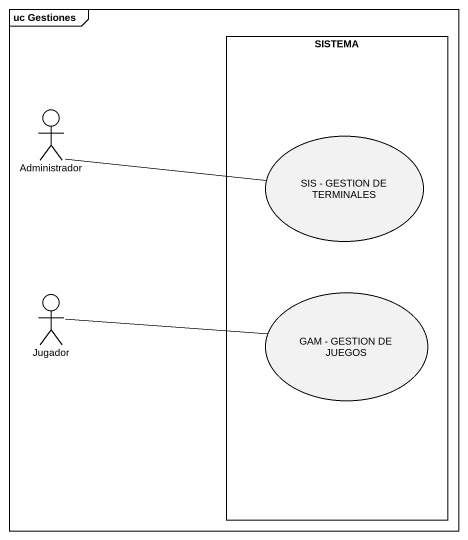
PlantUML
@startuml
mainframe uc Gestiones
rectangle SISTEMA {
  usecase "SIS - GESTION DE TERMINALES" as SIS_GESTION_DE_TERMINALES
  usecase "GAM - GESTION DE JUEGOS" as GAM_GESTION_DE_JUEGOS
}
actor Administrador
actor Jugador
Administrador -right- SIS_GESTION_DE_TERMINALES
Jugador -right- GAM_GESTION_DE_JUEGOS
@enduml
